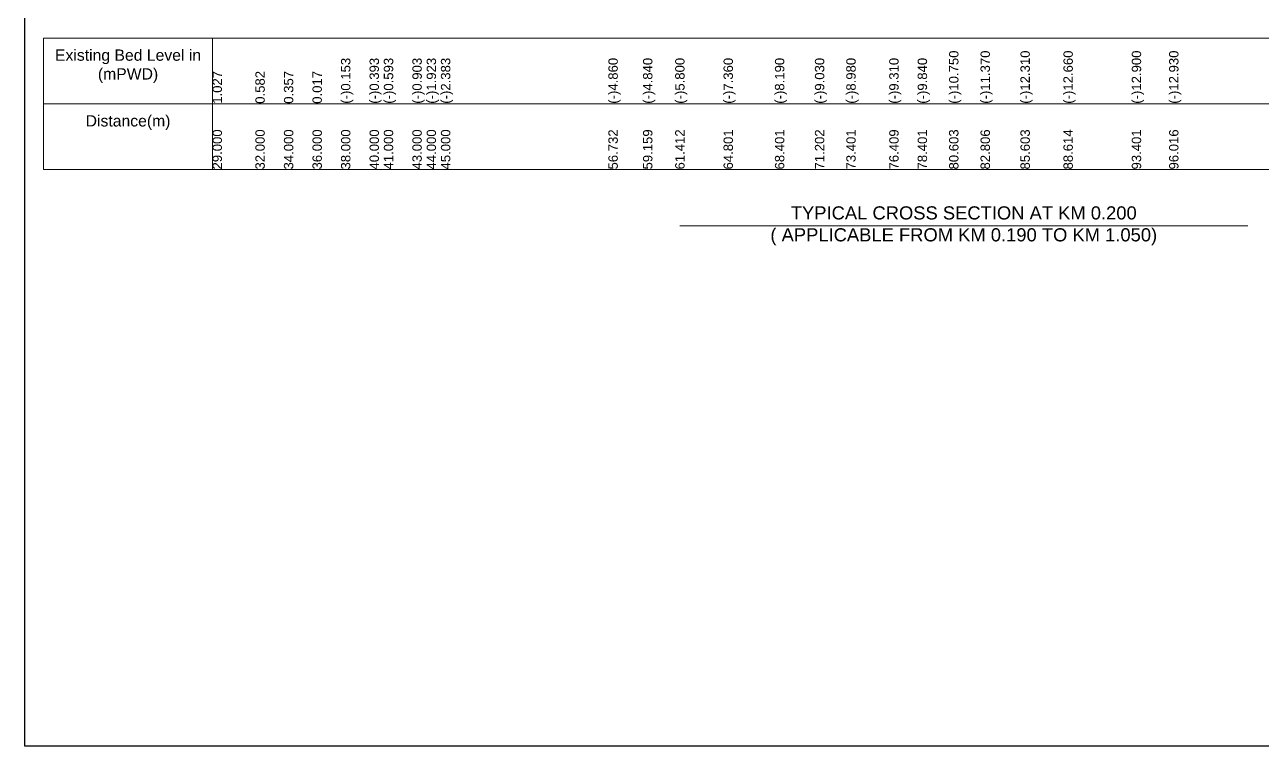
# Model space of a CAD drawing. Header units: inches. Extents: x 89000 to 337533, y -10828 to 570.
# Drawn here: x 179838 to 186427, y -9222 to -5380 of the extents above; entities that cross this region are included whole.
import ezdxf

# ---------------------------------------------------------------- set-up
doc = ezdxf.new("R2010")
doc.units = ezdxf.units.IN
doc.header["$LTSCALE"] = 7
doc.header["$MEASUREMENT"] = 0
for name, color, linetype, lineweight in [('Cross section Data Border', 7, 'Continuous', 9), ('Cross Section Labels', 7, 'Continuous', 9), ('Long Section Labels', 7, 'Continuous', 9)]:
    doc.layers.add(name, color=color, linetype=linetype, lineweight=lineweight)
doc.styles.get("Standard").update_dxf_attribs({"font": 'arial.ttf'})

msp = doc.modelspace()

# ---------------------------------------------------------------- linework, layer by layer
msp.add_lwpolyline([(179837.83345, -2150.90957), (189837.83345, -2150.90957), (189837.83345, -9221.90957), (179837.83345, -9221.90957)], close=True)
at = {"layer": 'Cross section Data Border'}
msp.add_lwpolyline([(179937.83345, -5450.90957), (186819.10314, -5450.90957), (186819.10314, -6150.90957), (179937.83345, -6150.90957)], close=True, dxfattribs=at)
for points in [[(180837.83345, -5450.90957), (180837.83345, -6150.90957)], [(179937.83345, -5800.90957), (186819.10314, -5800.90957)]]:
    msp.add_lwpolyline(points, dxfattribs=at)
at = {"layer": 'Cross Section Labels'}
msp.add_lwpolyline([(183325.83345, -6450.90957), (184837.83345, -6450.90957), (186349.83345, -6450.90957)], dxfattribs=at)

# ---------------------------------------------------------------- texts
at = {"layer": 'Cross section Data Border', "char_height": 60, "width": 800, "attachment_point": 5}
for s, insert in [('Existing Bed Level in (mPWD)', (180387.83345, -5600.90957)), ('Distance(m)', (180387.83345, -5900.90957))]:
    msp.add_mtext(s, dxfattribs=dict(at, insert=insert))
at = {"layer": 'Cross Section Labels', "insert": (184837.83345, -6450.90957), "char_height": 70, "attachment_point": 5}
msp.add_mtext('TYPICAL CROSS SECTION AT KM 0.200^J( APPLICABLE FROM KM 0.190 TO KM 1.050)', dxfattribs=at)
at = {"layer": 'Long Section Labels', "char_height": 50, "attachment_point": 1, "rotation": 90}
for s, insert in [('(-)10.750', (184759.66935, -5800.90957)), ('(-)11.370', (184927.13085, -5800.90957)), ('(-)12.310', (185139.66186, -5800.90957)), ('(-)12.660', (185368.53397, -5800.90957)), ('(-)12.900', (185732.34711, -5800.90957)), ('(-)12.930', (185931.05611, -5800.90957)), ('(-)0.153', (181521.82956, -5800.90957)), ('(-)0.393', (181673.82935, -5800.90957)), ('(-)0.593', (181749.8263, -5800.90957)), ('(-)0.903', (181901.82609, -5800.90957)), ('(-)1.923', (181977.82304, -5800.90957)), ('(-)2.383', (182053.82588, -5800.90957)), ('(-)4.860', (182945.51479, -5800.90957)), ('(-)4.840', (183129.95334, -5800.90957)), ('(-)5.800', (183301.11953, -5800.90957)), ('(-)7.360', (183558.7447, -5800.90957)), ('(-)8.190', (183832.34931, -5800.90957)), ('(-)9.030', (184045.18247, -5800.90957)), ('(-)8.980', (184212.34875, -5800.90957)), ('(-)9.310', (184440.96672, -5800.90957)), ('(-)9.840', (184592.34826, -5800.90957)), ('1.027', (180837.83345, -5800.90957)), ('0.582', (181065.83019, -5800.90957)), ('0.357', (181217.82998, -5800.90957)), ('0.017', (181369.82977, -5800.90957)), ('29.000', (180837.83345, -6150.90957)), ('32.000', (181065.83019, -6150.90957)), ('34.000', (181217.82998, -6150.90957)), ('36.000', (181369.82977, -6150.90957)), ('38.000', (181521.82956, -6150.90957)), ('40.000', (181673.82935, -6150.90957)), ('41.000', (181749.8263, -6150.90957)), ('43.000', (181901.82609, -6150.90957)), ('44.000', (181977.82304, -6150.90957)), ('45.000', (182053.82588, -6150.90957)), ('56.732', (182945.51479, -6150.90957)), ('59.159', (183129.95334, -6150.90957)), ('61.412', (183301.11953, -6150.90957)), ('64.801', (183558.7447, -6150.90957)), ('64.801', (183558.7447, -6150.90957)), ('68.401', (183832.34931, -6150.90957)), ('68.401', (183832.34931, -6150.90957)), ('71.202', (184045.18247, -6150.90957)), ('73.401', (184212.34875, -6150.90957)), ('76.409', (184440.96672, -6150.90957)), ('78.401', (184592.34826, -6150.90957)), ('80.603', (184759.66935, -6150.90957)), ('82.806', (184927.13085, -6150.90957)), ('85.603', (185139.66186, -6150.90957)), ('88.614', (185368.53397, -6150.90957)), ('93.401', (185732.34711, -6150.90957)), ('96.016', (185931.05611, -6150.90957))]:
    msp.add_mtext(s, dxfattribs=dict(at, insert=insert))

doc.saveas('drawing.dxf')
